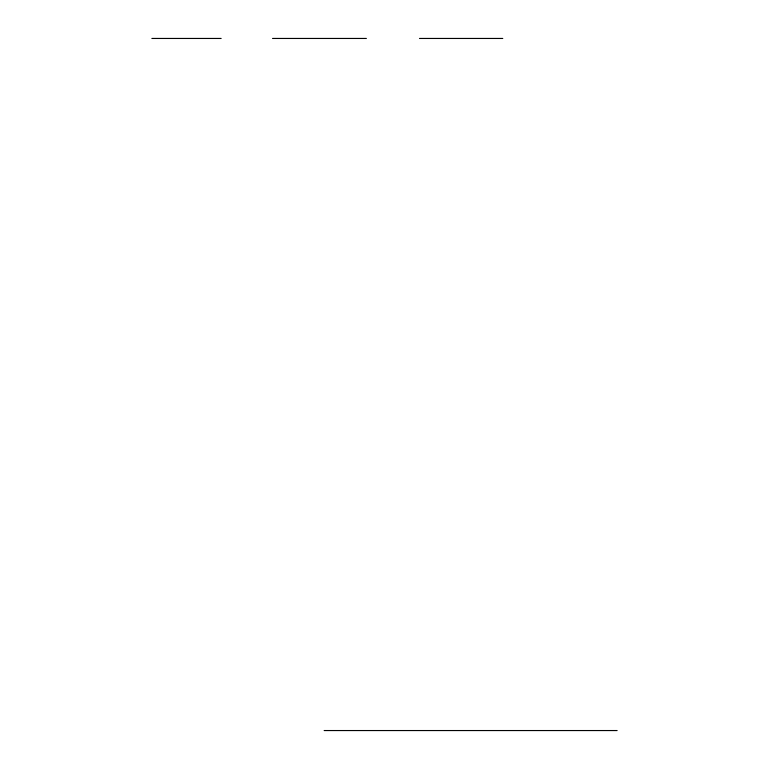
<?xml version="1.0" encoding="UTF-8"?>
<svg xmlns="http://www.w3.org/2000/svg" width="769" height="769" viewBox="0 0 769 769"><rect width="100%" height="100%" fill="white"/><g stroke="black" fill="none" stroke-linecap="round" stroke-linejoin="round"><path stroke-width="1.15" d="M151.868 38.45L221.145 38.45M272.534 38.45L366.38 38.45M419.49 38.45L502.772 38.45M324.153 730.55L617.132 730.55"/></g></svg>
